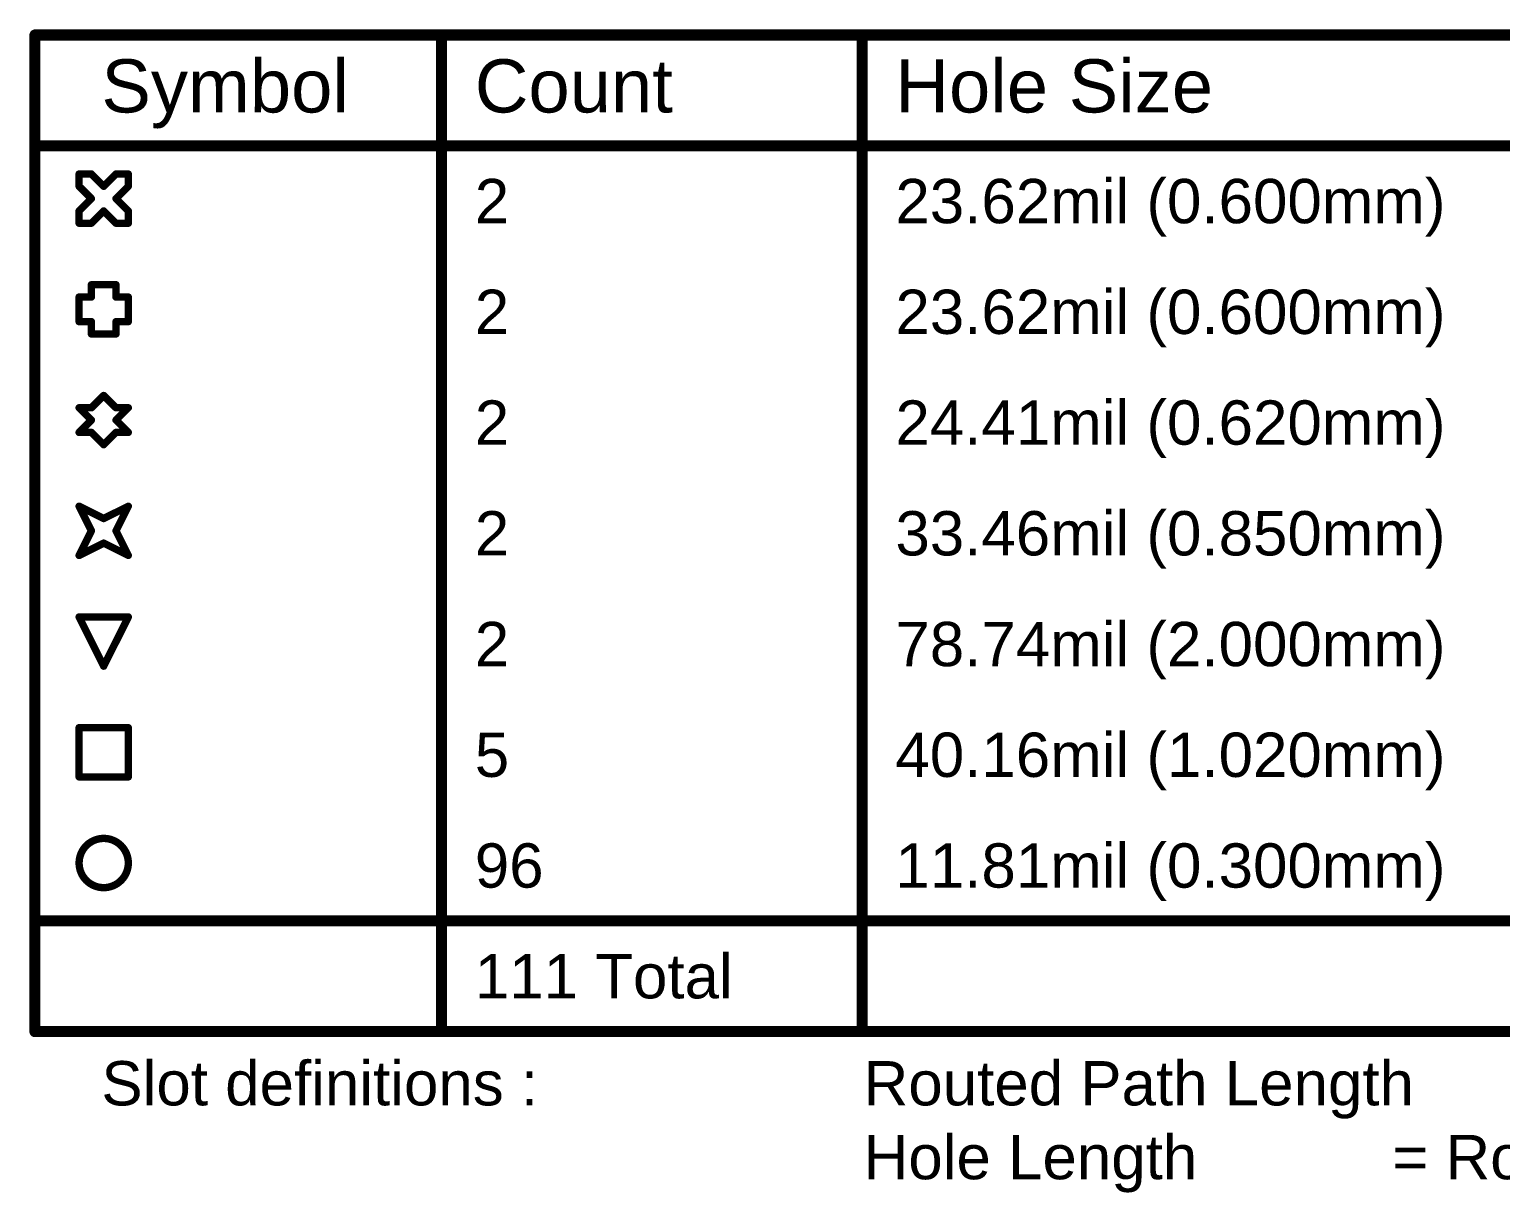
# Model space of a CAD drawing. Header units: inches. Extents: x -46 to 312, y 0 to 111.
# Drawn here: x 33.1 to 83.8, y 40.7 to 80.7 of the extents above; entities that cross this region are included whole.
import ezdxf

# ---------------------------------------------------------------- set-up
doc = ezdxf.new("R2010")
doc.units = ezdxf.units.IN
doc.layers.add('Drill Drawing', color=1, linetype='Continuous')
doc.styles.add('Arial', font='', dxfattribs={"height": 0.2})
doc.styles.get('Arial').set_extended_font_data('Arial')

msp = doc.modelspace()

# ---------------------------------------------------------------- linework, layer by layer
at = {"layer": 'Drill Drawing'}
for points in [[(33.337, 80.491, 0.381, 0.381, 0), (311.491, 80.491, 0.381, 0.381, 0)], [(33.337, 46.201, 0.381, 0.381, 0), (33.337, 80.491, 0.381, 0.381, 0)], [(47.33, 46.201, 0.381, 0.381, 0), (47.33, 80.491, 0.381, 0.381, 0)], [(61.804, 46.201, 0.381, 0.381, 0), (61.804, 80.491, 0.381, 0.381, 0)], [(33.337, 76.681, 0.381, 0.381, 0), (311.491, 76.681, 0.381, 0.381, 0)], [(34.856, 75.284, 0.254, 0.254, 0), (34.856, 75.707, 0.254, 0.254, 0)], [(34.856, 75.707, 0.254, 0.254, 0), (35.28, 75.707, 0.254, 0.254, 0)], [(35.28, 75.707, 0.254, 0.254, 0), (35.703, 75.284, 0.254, 0.254, 0)], [(35.703, 75.284, 0.254, 0.254, 0), (36.126, 75.707, 0.254, 0.254, 0)], [(36.126, 75.707, 0.254, 0.254, 0), (36.55, 75.707, 0.254, 0.254, 0)], [(36.55, 75.284, 0.254, 0.254, 0), (36.55, 75.707, 0.254, 0.254, 0)], [(34.856, 75.284, 0.254, 0.254, 0), (35.28, 74.861, 0.254, 0.254, 0)], [(34.856, 74.437, 0.254, 0.254, 0), (35.28, 74.861, 0.254, 0.254, 0)], [(36.126, 74.861, 0.254, 0.254, 0), (36.55, 75.284, 0.254, 0.254, 0)], [(36.126, 74.861, 0.254, 0.254, 0), (36.55, 74.437, 0.254, 0.254, 0)], [(34.856, 74.014, 0.254, 0.254, 0), (34.856, 74.437, 0.254, 0.254, 0)], [(35.28, 74.014, 0.254, 0.254, 0), (35.703, 74.437, 0.254, 0.254, 0)], [(35.703, 74.437, 0.254, 0.254, 0), (36.126, 74.014, 0.254, 0.254, 0)], [(36.55, 74.014, 0.254, 0.254, 0), (36.55, 74.437, 0.254, 0.254, 0)], [(34.856, 74.014, 0.254, 0.254, 0), (35.28, 74.014, 0.254, 0.254, 0)], [(36.126, 74.014, 0.254, 0.254, 0), (36.55, 74.014, 0.254, 0.254, 0)], [(35.28, 71.474, 0.254, 0.254, 0), (35.28, 71.897, 0.254, 0.254, 0)], [(35.28, 71.897, 0.254, 0.254, 0), (36.126, 71.897, 0.254, 0.254, 0)], [(36.126, 71.474, 0.254, 0.254, 0), (36.126, 71.897, 0.254, 0.254, 0)], [(34.856, 70.627, 0.254, 0.254, 0), (34.856, 71.474, 0.254, 0.254, 0)], [(34.856, 71.474, 0.254, 0.254, 0), (35.28, 71.474, 0.254, 0.254, 0)], [(36.126, 71.474, 0.254, 0.254, 0), (36.55, 71.474, 0.254, 0.254, 0)], [(36.55, 70.627, 0.254, 0.254, 0), (36.55, 71.474, 0.254, 0.254, 0)], [(34.856, 70.627, 0.254, 0.254, 0), (35.28, 70.627, 0.254, 0.254, 0)], [(35.28, 70.204, 0.254, 0.254, 0), (35.28, 70.627, 0.254, 0.254, 0)], [(36.126, 70.627, 0.254, 0.254, 0), (36.55, 70.627, 0.254, 0.254, 0)], [(36.126, 70.204, 0.254, 0.254, 0), (36.126, 70.627, 0.254, 0.254, 0)], [(35.28, 70.204, 0.254, 0.254, 0), (36.126, 70.204, 0.254, 0.254, 0)], [(35.28, 67.664, 0.254, 0.254, 0), (35.703, 68.087, 0.254, 0.254, 0)], [(35.703, 68.087, 0.254, 0.254, 0), (36.126, 67.664, 0.254, 0.254, 0)], [(34.856, 67.664, 0.254, 0.254, 0), (35.28, 67.241, 0.254, 0.254, 0)], [(34.856, 67.664, 0.254, 0.254, 0), (35.28, 67.664, 0.254, 0.254, 0)], [(34.856, 66.817, 0.254, 0.254, 0), (35.28, 67.241, 0.254, 0.254, 0)], [(36.126, 67.664, 0.254, 0.254, 0), (36.55, 67.664, 0.254, 0.254, 0)], [(36.126, 67.241, 0.254, 0.254, 0), (36.55, 67.664, 0.254, 0.254, 0)], [(36.126, 67.241, 0.254, 0.254, 0), (36.55, 66.817, 0.254, 0.254, 0)], [(34.856, 66.817, 0.254, 0.254, 0), (35.28, 66.817, 0.254, 0.254, 0)], [(35.28, 66.817, 0.254, 0.254, 0), (35.703, 66.394, 0.254, 0.254, 0)], [(35.703, 66.394, 0.254, 0.254, 0), (36.126, 66.817, 0.254, 0.254, 0)], [(36.126, 66.817, 0.254, 0.254, 0), (36.55, 66.817, 0.254, 0.254, 0)], [(34.856, 64.277, 0.254, 0.254, 0), (35.703, 63.854, 0.254, 0.254, 0)], [(34.856, 64.277, 0.254, 0.254, 0), (35.28, 63.431, 0.254, 0.254, 0)], [(35.703, 63.854, 0.254, 0.254, 0), (36.55, 64.277, 0.254, 0.254, 0)], [(36.126, 63.431, 0.254, 0.254, 0), (36.55, 64.277, 0.254, 0.254, 0)], [(34.856, 62.584, 0.254, 0.254, 0), (35.28, 63.431, 0.254, 0.254, 0)], [(36.126, 63.431, 0.254, 0.254, 0), (36.55, 62.584, 0.254, 0.254, 0)], [(34.856, 62.584, 0.254, 0.254, 0), (35.703, 63.007, 0.254, 0.254, 0)], [(35.703, 63.007, 0.254, 0.254, 0), (36.55, 62.584, 0.254, 0.254, 0)], [(34.856, 60.467, 0.254, 0.254, 0), (36.55, 60.467, 0.254, 0.254, 0)], [(34.856, 60.467, 0.254, 0.254, 0), (35.703, 58.774, 0.254, 0.254, 0)], [(35.703, 58.774, 0.254, 0.254, 0), (36.55, 60.467, 0.254, 0.254, 0)], [(34.856, 56.657, 0.254, 0.254, 0), (36.55, 56.657, 0.254, 0.254, 0)], [(34.856, 54.964, 0.254, 0.254, 0), (34.856, 56.657, 0.254, 0.254, 0)], [(36.55, 54.964, 0.254, 0.254, 0), (36.55, 56.657, 0.254, 0.254, 0)], [(34.856, 54.964, 0.254, 0.254, 0), (36.55, 54.964, 0.254, 0.254, 0)], [(33.337, 50.011, 0.381, 0.381, 0), (311.491, 50.011, 0.381, 0.381, 0)], [(33.337, 46.201, 0.381, 0.381, 0), (311.491, 46.201, 0.381, 0.381, 0)]]:
    msp.add_lwpolyline(points, format="xyseb", dxfattribs=at)
for points in [[(33.242, 80.491, 0.191, 0.191, 1), (33.433, 80.491, 0.191, 0.191, 1)], [(33.242, 80.491, 0.191, 0.191, 1), (33.433, 80.491, 0.191, 0.191, 1)], [(47.234, 80.491, 0.191, 0.191, 1), (47.425, 80.491, 0.191, 0.191, 1)], [(61.709, 80.491, 0.191, 0.191, 1), (61.899, 80.491, 0.191, 0.191, 1)], [(33.242, 76.681, 0.191, 0.191, 1), (33.433, 76.681, 0.191, 0.191, 1)], [(34.793, 75.707, 0.127, 0.127, 1), (34.92, 75.707, 0.127, 0.127, 1)], [(34.793, 75.707, 0.127, 0.127, 1), (34.92, 75.707, 0.127, 0.127, 1)], [(35.216, 75.707, 0.127, 0.127, 1), (35.343, 75.707, 0.127, 0.127, 1)], [(35.216, 75.707, 0.127, 0.127, 1), (35.343, 75.707, 0.127, 0.127, 1)], [(36.063, 75.707, 0.127, 0.127, 1), (36.19, 75.707, 0.127, 0.127, 1)], [(36.063, 75.707, 0.127, 0.127, 1), (36.19, 75.707, 0.127, 0.127, 1)], [(36.486, 75.707, 0.127, 0.127, 1), (36.613, 75.707, 0.127, 0.127, 1)], [(36.486, 75.707, 0.127, 0.127, 1), (36.613, 75.707, 0.127, 0.127, 1)], [(34.793, 75.284, 0.127, 0.127, 1), (34.92, 75.284, 0.127, 0.127, 1)], [(34.793, 75.284, 0.127, 0.127, 1), (34.92, 75.284, 0.127, 0.127, 1)], [(35.216, 74.861, 0.127, 0.127, 1), (35.343, 74.861, 0.127, 0.127, 1)], [(35.216, 74.861, 0.127, 0.127, 1), (35.343, 74.861, 0.127, 0.127, 1)], [(35.639, 75.284, 0.127, 0.127, 1), (35.766, 75.284, 0.127, 0.127, 1)], [(35.639, 75.284, 0.127, 0.127, 1), (35.766, 75.284, 0.127, 0.127, 1)], [(36.063, 74.861, 0.127, 0.127, 1), (36.19, 74.861, 0.127, 0.127, 1)], [(36.063, 74.861, 0.127, 0.127, 1), (36.19, 74.861, 0.127, 0.127, 1)], [(36.486, 75.284, 0.127, 0.127, 1), (36.613, 75.284, 0.127, 0.127, 1)], [(36.486, 75.284, 0.127, 0.127, 1), (36.613, 75.284, 0.127, 0.127, 1)], [(34.793, 74.437, 0.127, 0.127, 1), (34.92, 74.437, 0.127, 0.127, 1)], [(34.793, 74.437, 0.127, 0.127, 1), (34.92, 74.437, 0.127, 0.127, 1)], [(35.639, 74.437, 0.127, 0.127, 1), (35.766, 74.437, 0.127, 0.127, 1)], [(35.639, 74.437, 0.127, 0.127, 1), (35.766, 74.437, 0.127, 0.127, 1)], [(36.486, 74.437, 0.127, 0.127, 1), (36.613, 74.437, 0.127, 0.127, 1)], [(36.486, 74.437, 0.127, 0.127, 1), (36.613, 74.437, 0.127, 0.127, 1)], [(34.793, 74.014, 0.127, 0.127, 1), (34.92, 74.014, 0.127, 0.127, 1)], [(34.793, 74.014, 0.127, 0.127, 1), (34.92, 74.014, 0.127, 0.127, 1)], [(35.216, 74.014, 0.127, 0.127, 1), (35.343, 74.014, 0.127, 0.127, 1)], [(35.216, 74.014, 0.127, 0.127, 1), (35.343, 74.014, 0.127, 0.127, 1)], [(36.063, 74.014, 0.127, 0.127, 1), (36.19, 74.014, 0.127, 0.127, 1)], [(36.063, 74.014, 0.127, 0.127, 1), (36.19, 74.014, 0.127, 0.127, 1)], [(36.486, 74.014, 0.127, 0.127, 1), (36.613, 74.014, 0.127, 0.127, 1)], [(36.486, 74.014, 0.127, 0.127, 1), (36.613, 74.014, 0.127, 0.127, 1)], [(35.216, 71.897, 0.127, 0.127, 1), (35.343, 71.897, 0.127, 0.127, 1)], [(35.216, 71.897, 0.127, 0.127, 1), (35.343, 71.897, 0.127, 0.127, 1)], [(36.063, 71.897, 0.127, 0.127, 1), (36.19, 71.897, 0.127, 0.127, 1)], [(36.063, 71.897, 0.127, 0.127, 1), (36.19, 71.897, 0.127, 0.127, 1)], [(34.793, 71.474, 0.127, 0.127, 1), (34.92, 71.474, 0.127, 0.127, 1)], [(34.793, 71.474, 0.127, 0.127, 1), (34.92, 71.474, 0.127, 0.127, 1)], [(35.216, 71.474, 0.127, 0.127, 1), (35.343, 71.474, 0.127, 0.127, 1)], [(35.216, 71.474, 0.127, 0.127, 1), (35.343, 71.474, 0.127, 0.127, 1)], [(36.063, 71.474, 0.127, 0.127, 1), (36.19, 71.474, 0.127, 0.127, 1)], [(36.063, 71.474, 0.127, 0.127, 1), (36.19, 71.474, 0.127, 0.127, 1)], [(36.486, 71.474, 0.127, 0.127, 1), (36.613, 71.474, 0.127, 0.127, 1)], [(36.486, 71.474, 0.127, 0.127, 1), (36.613, 71.474, 0.127, 0.127, 1)], [(34.793, 70.627, 0.127, 0.127, 1), (34.92, 70.627, 0.127, 0.127, 1)], [(34.793, 70.627, 0.127, 0.127, 1), (34.92, 70.627, 0.127, 0.127, 1)], [(35.216, 70.627, 0.127, 0.127, 1), (35.343, 70.627, 0.127, 0.127, 1)], [(35.216, 70.627, 0.127, 0.127, 1), (35.343, 70.627, 0.127, 0.127, 1)], [(36.063, 70.627, 0.127, 0.127, 1), (36.19, 70.627, 0.127, 0.127, 1)], [(36.063, 70.627, 0.127, 0.127, 1), (36.19, 70.627, 0.127, 0.127, 1)], [(36.486, 70.627, 0.127, 0.127, 1), (36.613, 70.627, 0.127, 0.127, 1)], [(36.486, 70.627, 0.127, 0.127, 1), (36.613, 70.627, 0.127, 0.127, 1)], [(35.216, 70.204, 0.127, 0.127, 1), (35.343, 70.204, 0.127, 0.127, 1)], [(35.216, 70.204, 0.127, 0.127, 1), (35.343, 70.204, 0.127, 0.127, 1)], [(36.063, 70.204, 0.127, 0.127, 1), (36.19, 70.204, 0.127, 0.127, 1)], [(36.063, 70.204, 0.127, 0.127, 1), (36.19, 70.204, 0.127, 0.127, 1)], [(35.639, 68.087, 0.127, 0.127, 1), (35.766, 68.087, 0.127, 0.127, 1)], [(35.639, 68.087, 0.127, 0.127, 1), (35.766, 68.087, 0.127, 0.127, 1)], [(34.793, 67.664, 0.127, 0.127, 1), (34.92, 67.664, 0.127, 0.127, 1)], [(34.793, 67.664, 0.127, 0.127, 1), (34.92, 67.664, 0.127, 0.127, 1)], [(35.216, 67.664, 0.127, 0.127, 1), (35.343, 67.664, 0.127, 0.127, 1)], [(35.216, 67.664, 0.127, 0.127, 1), (35.343, 67.664, 0.127, 0.127, 1)], [(35.216, 67.241, 0.127, 0.127, 1), (35.343, 67.241, 0.127, 0.127, 1)], [(35.216, 67.241, 0.127, 0.127, 1), (35.343, 67.241, 0.127, 0.127, 1)], [(36.063, 67.664, 0.127, 0.127, 1), (36.19, 67.664, 0.127, 0.127, 1)], [(36.063, 67.664, 0.127, 0.127, 1), (36.19, 67.664, 0.127, 0.127, 1)], [(36.063, 67.241, 0.127, 0.127, 1), (36.19, 67.241, 0.127, 0.127, 1)], [(36.063, 67.241, 0.127, 0.127, 1), (36.19, 67.241, 0.127, 0.127, 1)], [(36.486, 67.664, 0.127, 0.127, 1), (36.613, 67.664, 0.127, 0.127, 1)], [(36.486, 67.664, 0.127, 0.127, 1), (36.613, 67.664, 0.127, 0.127, 1)], [(34.793, 66.817, 0.127, 0.127, 1), (34.92, 66.817, 0.127, 0.127, 1)], [(34.793, 66.817, 0.127, 0.127, 1), (34.92, 66.817, 0.127, 0.127, 1)], [(35.216, 66.817, 0.127, 0.127, 1), (35.343, 66.817, 0.127, 0.127, 1)], [(35.216, 66.817, 0.127, 0.127, 1), (35.343, 66.817, 0.127, 0.127, 1)], [(36.063, 66.817, 0.127, 0.127, 1), (36.19, 66.817, 0.127, 0.127, 1)], [(36.063, 66.817, 0.127, 0.127, 1), (36.19, 66.817, 0.127, 0.127, 1)], [(36.486, 66.817, 0.127, 0.127, 1), (36.613, 66.817, 0.127, 0.127, 1)], [(36.486, 66.817, 0.127, 0.127, 1), (36.613, 66.817, 0.127, 0.127, 1)], [(35.639, 66.394, 0.127, 0.127, 1), (35.766, 66.394, 0.127, 0.127, 1)], [(35.639, 66.394, 0.127, 0.127, 1), (35.766, 66.394, 0.127, 0.127, 1)], [(34.793, 64.277, 0.127, 0.127, 1), (34.92, 64.277, 0.127, 0.127, 1)], [(34.793, 64.277, 0.127, 0.127, 1), (34.92, 64.277, 0.127, 0.127, 1)], [(36.486, 64.277, 0.127, 0.127, 1), (36.613, 64.277, 0.127, 0.127, 1)], [(36.486, 64.277, 0.127, 0.127, 1), (36.613, 64.277, 0.127, 0.127, 1)], [(35.639, 63.854, 0.127, 0.127, 1), (35.766, 63.854, 0.127, 0.127, 1)], [(35.639, 63.854, 0.127, 0.127, 1), (35.766, 63.854, 0.127, 0.127, 1)], [(35.216, 63.431, 0.127, 0.127, 1), (35.343, 63.431, 0.127, 0.127, 1)], [(35.216, 63.431, 0.127, 0.127, 1), (35.343, 63.431, 0.127, 0.127, 1)], [(36.063, 63.431, 0.127, 0.127, 1), (36.19, 63.431, 0.127, 0.127, 1)], [(36.063, 63.431, 0.127, 0.127, 1), (36.19, 63.431, 0.127, 0.127, 1)], [(35.639, 63.007, 0.127, 0.127, 1), (35.766, 63.007, 0.127, 0.127, 1)], [(35.639, 63.007, 0.127, 0.127, 1), (35.766, 63.007, 0.127, 0.127, 1)], [(34.793, 62.584, 0.127, 0.127, 1), (34.92, 62.584, 0.127, 0.127, 1)], [(34.793, 62.584, 0.127, 0.127, 1), (34.92, 62.584, 0.127, 0.127, 1)], [(36.486, 62.584, 0.127, 0.127, 1), (36.613, 62.584, 0.127, 0.127, 1)], [(36.486, 62.584, 0.127, 0.127, 1), (36.613, 62.584, 0.127, 0.127, 1)], [(34.793, 60.467, 0.127, 0.127, 1), (34.92, 60.467, 0.127, 0.127, 1)], [(34.793, 60.467, 0.127, 0.127, 1), (34.92, 60.467, 0.127, 0.127, 1)], [(36.486, 60.467, 0.127, 0.127, 1), (36.613, 60.467, 0.127, 0.127, 1)], [(36.486, 60.467, 0.127, 0.127, 1), (36.613, 60.467, 0.127, 0.127, 1)], [(35.639, 58.774, 0.127, 0.127, 1), (35.766, 58.774, 0.127, 0.127, 1)], [(35.639, 58.774, 0.127, 0.127, 1), (35.766, 58.774, 0.127, 0.127, 1)], [(34.793, 56.657, 0.127, 0.127, 1), (34.92, 56.657, 0.127, 0.127, 1)], [(34.793, 56.657, 0.127, 0.127, 1), (34.92, 56.657, 0.127, 0.127, 1)], [(36.486, 56.657, 0.127, 0.127, 1), (36.613, 56.657, 0.127, 0.127, 1)], [(36.486, 56.657, 0.127, 0.127, 1), (36.613, 56.657, 0.127, 0.127, 1)], [(34.793, 54.964, 0.127, 0.127, 1), (34.92, 54.964, 0.127, 0.127, 1)], [(34.793, 54.964, 0.127, 0.127, 1), (34.92, 54.964, 0.127, 0.127, 1)], [(36.486, 54.964, 0.127, 0.127, 1), (36.613, 54.964, 0.127, 0.127, 1)], [(36.486, 54.964, 0.127, 0.127, 1), (36.613, 54.964, 0.127, 0.127, 1)], [(36.55, 52.001, 0.254, 0.254, 1), (34.856, 52.001, 0.254, 0.254, 1)], [(34.793, 52.001, 0.127, 0.127, 1), (34.92, 52.001, 0.127, 0.127, 1)], [(36.486, 52.001, 0.127, 0.127, 1), (36.613, 52.001, 0.127, 0.127, 1)], [(33.242, 50.011, 0.191, 0.191, 1), (33.433, 50.011, 0.191, 0.191, 1)], [(33.242, 46.201, 0.191, 0.191, 1), (33.433, 46.201, 0.191, 0.191, 1)], [(33.242, 46.201, 0.191, 0.191, 1), (33.433, 46.201, 0.191, 0.191, 1)], [(47.234, 46.201, 0.191, 0.191, 1), (47.425, 46.201, 0.191, 0.191, 1)], [(61.709, 46.201, 0.191, 0.191, 1), (61.899, 46.201, 0.191, 0.191, 1)]]:
    msp.add_lwpolyline(points, format="xyseb", close=True, dxfattribs=at)

# ---------------------------------------------------------------- texts
at = {"layer": 'Drill Drawing', "style": 'Arial'}
for s, height, p in [('Symbol', 1.8288, (35.623, 77.824)), ('Count', 1.8288, (48.473, 77.824)), ('Hole Size', 1.8288, (62.947, 77.824)), ('2', 1.524, (48.473, 74.014)), ('23.62mil (0.600mm)', 1.524, (62.947, 74.014)), ('2', 1.524, (48.473, 70.204)), ('23.62mil (0.600mm)', 1.524, (62.947, 70.204)), ('2', 1.524, (48.473, 66.394)), ('24.41mil (0.620mm)', 1.524, (62.947, 66.394)), ('2', 1.524, (48.473, 62.584)), ('33.46mil (0.850mm)', 1.524, (62.947, 62.584)), ('2', 1.524, (48.473, 58.774)), ('78.74mil (2.000mm)', 1.524, (62.947, 58.774)), ('5', 1.524, (48.473, 54.964)), ('40.16mil (1.020mm)', 1.524, (62.947, 54.964)), ('96', 1.524, (48.473, 51.154)), ('11.81mil (0.300mm)', 1.524, (62.947, 51.154)), ('111 Total', 1.524, (48.473, 47.344)), ('Slot definitions :', 1.524, (35.623, 43.662)), ('Routed Path Length', 1.524, (61.854, 43.662)), ('Hole Length', 1.524, (61.854, 41.122)), (' = Routed Path Length + Tool Size = Slot length as defined in the PCB layout', 1.524, (79.451, 41.122))]:
    msp.add_text(s, height=height, dxfattribs=at).set_placement(p)

doc.saveas('drawing.dxf')
